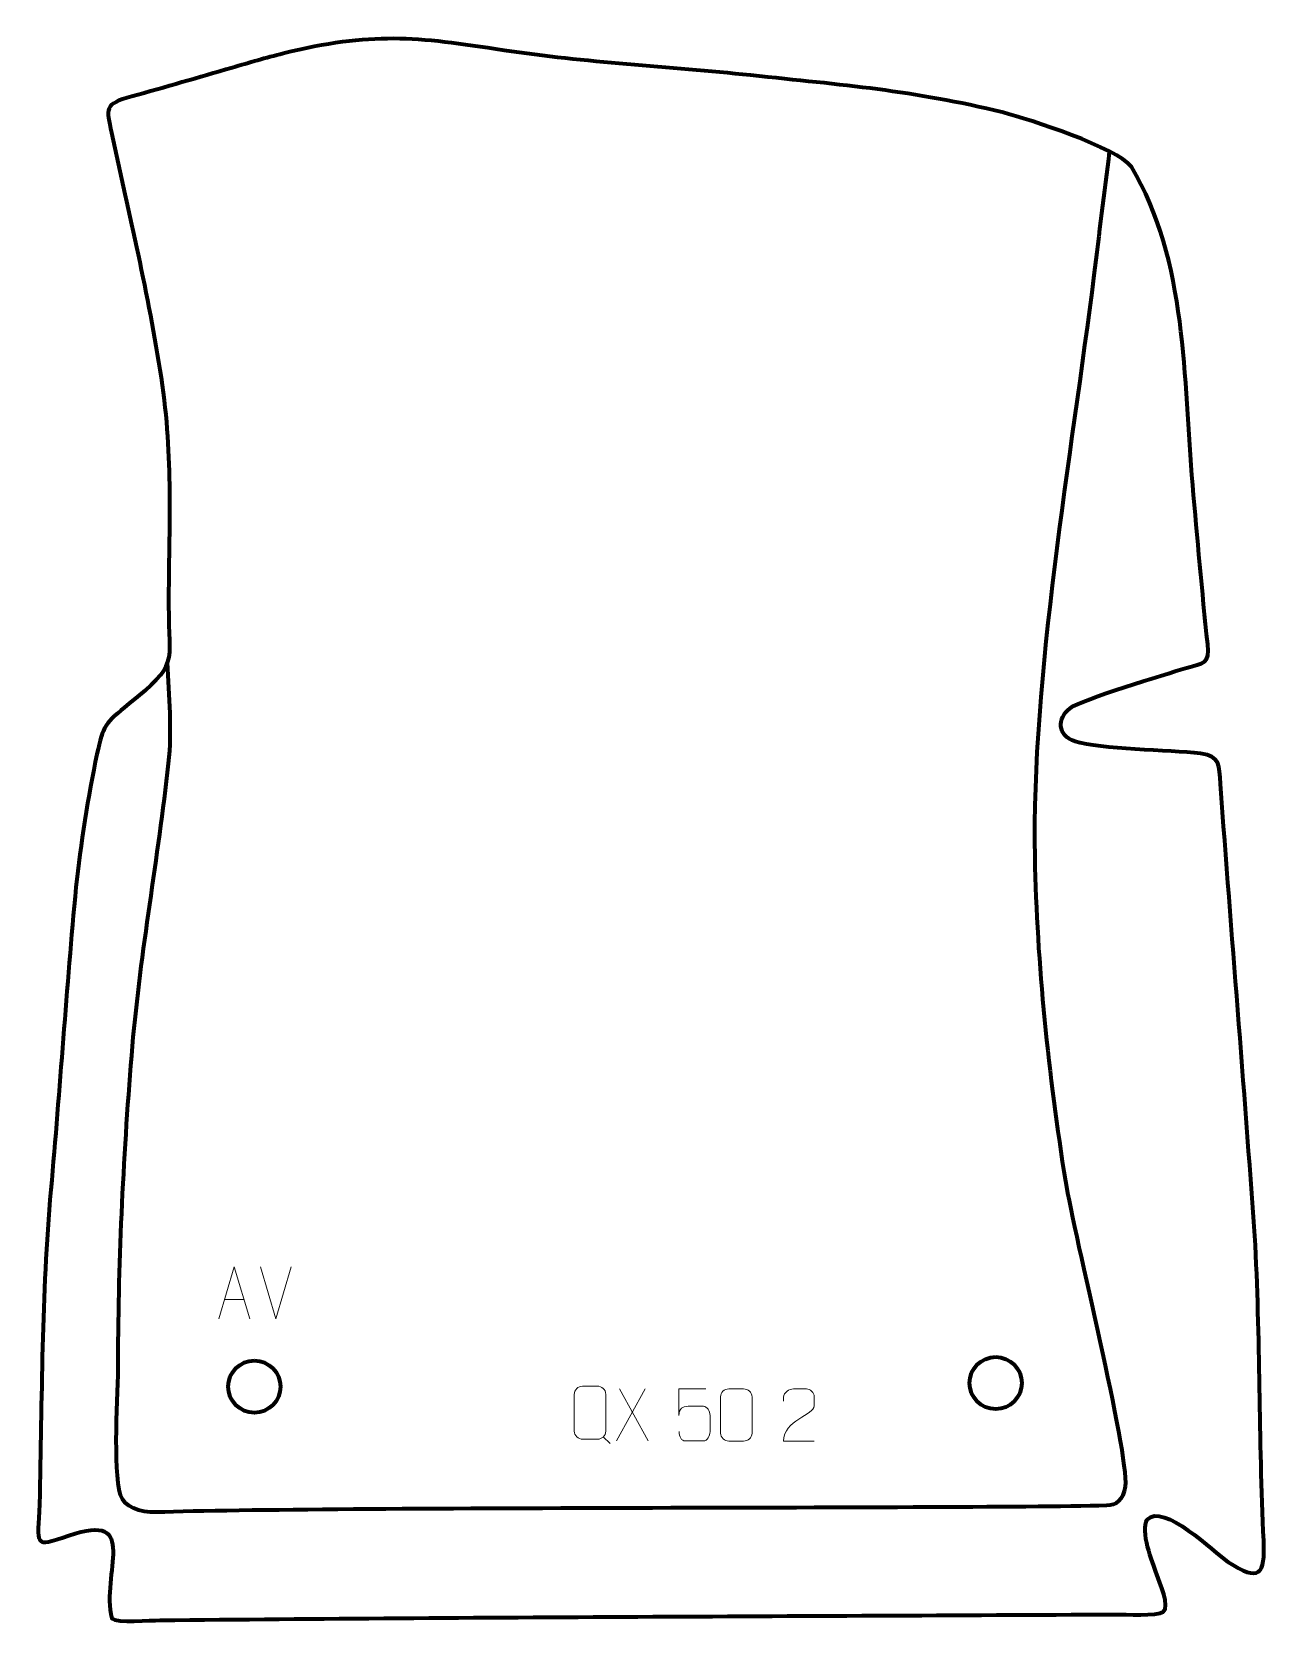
# Model space of a CAD drawing. Header units: millimetres. Extents: x -558 to 33, y -29 to 733.
import ezdxf

# ---------------------------------------------------------------- set-up
doc = ezdxf.new("R2010")
doc.units = ezdxf.units.MM
doc.header["$MEASUREMENT"] = 0
doc.layers.add('layer 2', color=7, linetype='Continuous')
doc.layers.add('layer 3', color=7, linetype='Continuous')

msp = doc.modelspace()

# ---------------------------------------------------------------- linework, layer by layer
at = {"layer": 'layer 2', "color": 142, "lineweight": 200}
for centre in [(-451.4963, 84.3812), (-96.4248, 86.1011)]:
    msp.add_ellipse(centre, major_axis=(0, 12.5), ratio=1, dxfattribs=at)
at = {"layer": 'layer 2', "color": 140, "lineweight": 158}
msp.add_open_spline([(-41.9996, 676.1701), (-44.4646, 656.3716), (-46.9296, 636.5732), (-49.3946, 616.7747), (-49.3946, 616.7747), (-60.2775, 529.3648), (-79.3558, 424.7206), (-77.7071, 338.0331), (-77.7071, 338.0331), (-76.7401, 287.1869), (-71.1129, 233.022), (-63.0108, 182.8053), (-63.0108, 182.8053), (-58.7516, 156.407), (-32.8032, 53.6164), (-34.3757, 36.5015), (-34.3757, 36.5015), (-35.4205, 30.0828), (-38.7712, 27.4633), (-43.2706, 27.3706), (-43.2706, 27.3706), (-121.3972, 25.7617), (-417.1467, 26.9236), (-498.4235, 24.1906), (-498.4235, 24.1906), (-506.5059, 23.9188), (-513.9009, 26.8812), (-515.5568, 32.3837), (-515.5568, 32.3837), (-519.4259, 45.2399), (-516.665, 80.8834), (-516.704, 96.659), (-516.704, 96.659), (-516.6518, 146.1961), (-513.9854, 198.144), (-509.8891, 247.5327), (-509.8891, 247.5327), (-505.8495, 293.0906), (-497.6081, 337.5961), (-492.5852, 382.8405), (-492.5852, 382.8405), (-490.7783, 399.1159), (-492.4029, 414.9894), (-493.153, 431.249)], degree=3, knots=[0, 0, 0, 0, 0.08333333, 0.08333333, 0.08333333, 0.08333333, 0.16666667, 0.16666667, 0.16666667, 0.16666667, 0.25, 0.25, 0.25, 0.25, 0.33333333, 0.33333333, 0.33333333, 0.33333333, 0.41666667, 0.41666667, 0.41666667, 0.41666667, 0.5, 0.5, 0.5, 0.5, 0.58333333, 0.58333333, 0.58333333, 0.58333333, 0.66666667, 0.66666667, 0.66666667, 0.66666667, 0.75, 0.75, 0.75, 0.75, 0.83333333, 0.83333333, 0.83333333, 0.83333333, 1, 1, 1, 1], dxfattribs=at)
at = {"layer": 'layer 2', "color": 250, "lineweight": 9}
for points, knots in [([(-468.5725, 116.8005), (-468.5725, 116.8005), (-461.2015, 141.754), (-461.2015, 141.754), (-461.2015, 141.754), (-461.2015, 141.754), (-453.6316, 116.8005), (-453.6316, 116.8005)], [0, 0, 0, 0, 0.33333333, 0.33333333, 0.33333333, 0.33333333, 1, 1, 1, 1]), ([(-294.2941, 84.5922), (-291.9263, 84.5922), (-289.5583, 84.5922), (-287.1903, 84.5922), (-287.1903, 84.5922), (-285.2085, 84.6284), (-283.1812, 83.1099), (-283.1541, 80.6283), (-283.1541, 80.6283), (-283.1544, 74.7777), (-283.1544, 68.9268), (-283.1541, 63.0754), (-283.1541, 63.0754), (-283.2963, 60.7101), (-285.0038, 59.2038), (-287.1903, 59.1928), (-287.1903, 59.1928), (-289.5643, 59.1933), (-291.9381, 59.1933), (-294.3116, 59.1928), (-294.3116, 59.1928), (-296.2715, 59.0856), (-298.2793, 61.0041), (-298.2678, 63.0578), (-298.2678, 63.0578), (-298.2675, 68.9318), (-298.2675, 74.8056), (-298.2678, 80.679), (-298.2678, 80.679), (-298.2635, 82.8556), (-296.4853, 84.6059), (-294.2941, 84.5922)], [0, 0, 0, 0, 0.11111111, 0.11111111, 0.11111111, 0.11111111, 0.22222222, 0.22222222, 0.22222222, 0.22222222, 0.33333333, 0.33333333, 0.33333333, 0.33333333, 0.44444444, 0.44444444, 0.44444444, 0.44444444, 0.55555556, 0.55555556, 0.55555556, 0.55555556, 0.66666667, 0.66666667, 0.66666667, 0.66666667, 0.77777778, 0.77777778, 0.77777778, 0.77777778, 1, 1, 1, 1]), ([(-235.2788, 83.2548), (-235.2788, 83.2548), (-248.1305, 83.2548), (-248.1305, 83.2548), (-248.1305, 83.2548), (-248.1302, 79.0242), (-248.1302, 74.7933), (-248.1305, 70.5621), (-248.1305, 70.5621), (-248.1308, 73.8722), (-246.4998, 74.944), (-243.6878, 75.0045), (-243.6878, 75.0045), (-241.2482, 75.0048), (-238.8087, 75.0048), (-236.3695, 75.0045), (-236.3695, 75.0045), (-234.7197, 75.0113), (-233.2448, 72.6308), (-233.2163, 70.5621), (-233.2163, 70.5621), (-233.2166, 67.9748), (-233.2166, 65.3872), (-233.2163, 62.7995), (-233.2163, 62.7995), (-233.1701, 60.8401), (-234.6695, 58.4038), (-236.2954, 58.3453), (-236.2954, 58.3453), (-238.2519, 58.3456), (-243.1469, 58.3456), (-245.1039, 58.3453), (-245.1039, 58.3453), (-246.9494, 58.3365), (-248.0565, 60.3013), (-248.0773, 62.8524)], [0, 0, 0, 0, 0.1, 0.1, 0.1, 0.1, 0.2, 0.2, 0.2, 0.2, 0.3, 0.3, 0.3, 0.3, 0.4, 0.4, 0.4, 0.4, 0.5, 0.5, 0.5, 0.5, 0.6, 0.6, 0.6, 0.6, 0.7, 0.7, 0.7, 0.7, 0.8, 0.8, 0.8, 0.8, 1, 1, 1, 1]), ([(-224.2536, 83.2993), (-221.8875, 83.2993), (-219.521, 83.2993), (-217.1545, 83.2993), (-217.1545, 83.2993), (-215.174, 83.3349), (-213.148, 81.8406), (-213.1209, 79.3985), (-213.1209, 79.3985), (-213.1213, 73.6411), (-213.1213, 67.8833), (-213.1209, 62.1251), (-213.1209, 62.1251), (-213.263, 59.7975), (-214.9694, 58.3152), (-217.1545, 58.3044), (-217.1545, 58.3044), (-219.5269, 58.3048), (-221.8993, 58.3048), (-224.2713, 58.3044), (-224.2713, 58.3044), (-226.2298, 58.1988), (-228.2362, 60.0867), (-228.2248, 62.1077), (-228.2248, 62.1077), (-228.2244, 67.8883), (-228.2244, 73.6686), (-228.2248, 79.4484), (-228.2248, 79.4484), (-228.2205, 81.5904), (-226.4434, 83.3129), (-224.2536, 83.2993)], [0, 0, 0, 0, 0.11111111, 0.11111111, 0.11111111, 0.11111111, 0.22222222, 0.22222222, 0.22222222, 0.22222222, 0.33333333, 0.33333333, 0.33333333, 0.33333333, 0.44444444, 0.44444444, 0.44444444, 0.44444444, 0.55555556, 0.55555556, 0.55555556, 0.55555556, 0.66666667, 0.66666667, 0.66666667, 0.66666667, 0.77777778, 0.77777778, 0.77777778, 0.77777778, 1, 1, 1, 1]), ([(-183.3015, 58.3129), (-188.2159, 58.3132), (-193.1303, 58.3132), (-198.0444, 58.3129), (-198.0444, 58.3129), (-198.0444, 68.2452), (-183.3934, 70.8864), (-183.3015, 75.1967), (-183.3015, 75.1967), (-183.3018, 76.6208), (-183.3018, 78.0445), (-183.3015, 79.4678), (-183.3015, 79.4678), (-183.3184, 81.5449), (-185.4412, 83.2697), (-187.1122, 83.287), (-187.1122, 83.287), (-189.1854, 83.2866), (-191.2583, 83.2866), (-193.3307, 83.287), (-193.3307, 83.287), (-195.1528, 83.3035), (-197.9775, 81.5114), (-198.0444, 79.4178), (-198.0444, 79.4178), (-198.0444, 79.4178), (-198.0444, 77.363), (-198.0444, 77.363)], [0, 0, 0, 0, 0.125, 0.125, 0.125, 0.125, 0.25, 0.25, 0.25, 0.25, 0.375, 0.375, 0.375, 0.375, 0.5, 0.5, 0.5, 0.5, 0.625, 0.625, 0.625, 0.625, 0.75, 0.75, 0.75, 0.75, 1, 1, 1, 1])]:
    msp.add_open_spline(points, degree=3, knots=knots, dxfattribs=at)
for points in [[(-441.213, 116.7932), (-441.213, 116.7932), (-448.5348, 141.7468), (-448.5348, 141.7468)], [(-433.8911, 141.7468), (-433.8911, 141.7468), (-441.2129, 116.7932), (-441.2129, 116.7932)], [(-465.8499, 126.0499), (-465.8499, 126.0499), (-456.3542, 126.0499), (-456.3542, 126.0499)], [(-264.2951, 83.3152), (-264.2951, 83.3152), (-278.0357, 58.4194), (-278.0357, 58.4194)], [(-276.5811, 83.3152), (-276.5811, 83.3152), (-262.8405, 58.3617), (-262.8405, 58.3617)], [(-284.364, 60.2908), (-284.364, 60.2908), (-281.1538, 57.0839), (-281.1538, 57.0839)]]:
    msp.add_open_spline(points, degree=3, dxfattribs=at)
at = {"layer": 'layer 3', "color": 242, "lineweight": 158}
msp.add_open_spline([(-437.7464, 723.0014), (-395.5142, 733.4075), (-374.1074, 731.1238), (-331.9264, 724.4991), (-331.9264, 724.4991), (-293.1805, 718.6177), (-253.0037, 716.7984), (-213.8518, 712.5829), (-213.8518, 712.5829), (-169.3022, 707.8373), (-136.491, 705.4092), (-92.7491, 694.7201), (-92.7491, 694.7201), (-80.2594, 691.3395), (-38.2464, 678.0287), (-31.4315, 668.728), (-31.4315, 668.728), (-4.4089, 623.568), (-6.54, 567.2528), (-2.0442, 516.2667), (-2.0442, 516.2667), (0.2057, 490.7565), (2.4545, 465.5272), (5.135, 440.0483), (5.135, 440.0483), (6.1401, 430.4939), (3.4241, 431.215), (-5.5787, 428.5263), (-5.5787, 428.5263), (-14.8818, 425.7142), (-55.5172, 413.5939), (-60.7753, 409.4314), (-60.7753, 409.4314), (-67.11, 404.4166), (-66.9618, 396.2495), (-58.3583, 393.4345), (-58.3583, 393.4345), (-46.376, 389.5141), (-13.5075, 389.5232), (1.6893, 387.6442), (1.6893, 387.6442), (11.3223, 386.4533), (10.6237, 382.1048), (11.2798, 373.0928), (11.2798, 373.0928), (16.523, 300.938), (22.6289, 228.7852), (27.6979, 156.6415), (27.6979, 156.6415), (30.5462, 108.0481), (29.5226, 59.3376), (31.9967, 10.5427), (31.9967, 10.5427), (32.6596, -5.6604), (30.0193, -9.5516), (14.7477, 0.5317), (14.7477, 0.5317), (8.2238, 5.1547), (-16.4395, 29.089), (-23.8114, 20.7257), (-23.8114, 20.7257), (-27.3418, 15.0114), (-21.3152, 0.5927), (-19.2118, -5.6677), (-19.2118, -5.6677), (-18.0481, -9.1313), (-12.7006, -21.1346), (-16.1723, -23.5628), (-16.1723, -23.5628), (-19.1332, -25.6338), (-34.421, -24.6769), (-38.8723, -24.702), (-38.8723, -24.702), (-191.4595, -25.5622), (-344.2, -25.9215), (-496.767, -27.518), (-496.767, -27.518), (-500.9589, -27.5618), (-517.6343, -28.9264), (-519.7456, -26.7062), (-519.7456, -26.7062), (-525.3755, -5.371), (-505.7615, 25.1881), (-540.4065, 13.0231), (-540.4065, 13.0231), (-558.0928, 6.8171), (-555.0266, 8.6794), (-554.447, 28.047), (-554.447, 28.047), (-553.1793, 78.9937), (-553.602, 127.6967), (-548.9808, 178.6943), (-548.9808, 178.6943), (-544.6672, 226.9852), (-541.5157, 275.4393), (-536.9869, 323.6829), (-536.9869, 323.6829), (-534.779, 343.8061), (-531.1522, 367.6682), (-526.8941, 387.3627), (-526.8941, 387.3627), (-523.9198, 401.1196), (-523.2598, 402.1395), (-511.6541, 411.4127), (-511.6541, 411.4127), (-487.4506, 430.7518), (-492.5618, 430.2342), (-492.6005, 458.6171), (-492.6005, 458.6171), (-492.518, 497.1804), (-490.2631, 528.9465), (-496.1888, 567.7449), (-496.1888, 567.7449), (-502.4201, 608.1296), (-511.3561, 645.3961), (-519.9321, 685.0877), (-519.9321, 685.0877), (-522.4295, 696.6459), (-523.5878, 698.7514), (-510.3353, 702.4095), (-510.3353, 702.4095), (-494.0407, 706.9073), (-478.3379, 711.4648), (-462.1301, 716.225), (-462.1301, 716.225), (-454.0213, 718.6065), (-445.931, 720.8905), (-437.7464, 723.0014)], degree=3, knots=[0, 0, 0, 0, 0.03030303, 0.03030303, 0.03030303, 0.03030303, 0.06060606, 0.06060606, 0.06060606, 0.06060606, 0.09090909, 0.09090909, 0.09090909, 0.09090909, 0.12121212, 0.12121212, 0.12121212, 0.12121212, 0.15151515, 0.15151515, 0.15151515, 0.15151515, 0.18181818, 0.18181818, 0.18181818, 0.18181818, 0.21212121, 0.21212121, 0.21212121, 0.21212121, 0.24242424, 0.24242424, 0.24242424, 0.24242424, 0.27272727, 0.27272727, 0.27272727, 0.27272727, 0.3030303, 0.3030303, 0.3030303, 0.3030303, 0.33333333, 0.33333333, 0.33333333, 0.33333333, 0.36363636, 0.36363636, 0.36363636, 0.36363636, 0.39393939, 0.39393939, 0.39393939, 0.39393939, 0.42424242, 0.42424242, 0.42424242, 0.42424242, 0.45454545, 0.45454545, 0.45454545, 0.45454545, 0.48484848, 0.48484848, 0.48484848, 0.48484848, 0.51515152, 0.51515152, 0.51515152, 0.51515152, 0.54545455, 0.54545455, 0.54545455, 0.54545455, 0.57575758, 0.57575758, 0.57575758, 0.57575758, 0.60606061, 0.60606061, 0.60606061, 0.60606061, 0.63636364, 0.63636364, 0.63636364, 0.63636364, 0.66666667, 0.66666667, 0.66666667, 0.66666667, 0.6969697, 0.6969697, 0.6969697, 0.6969697, 0.72727273, 0.72727273, 0.72727273, 0.72727273, 0.75757576, 0.75757576, 0.75757576, 0.75757576, 0.78787879, 0.78787879, 0.78787879, 0.78787879, 0.81818182, 0.81818182, 0.81818182, 0.81818182, 0.84848485, 0.84848485, 0.84848485, 0.84848485, 0.87878788, 0.87878788, 0.87878788, 0.87878788, 0.90909091, 0.90909091, 0.90909091, 0.90909091, 0.93939394, 0.93939394, 0.93939394, 0.93939394, 1, 1, 1, 1], dxfattribs=at)

doc.saveas('drawing.dxf')
